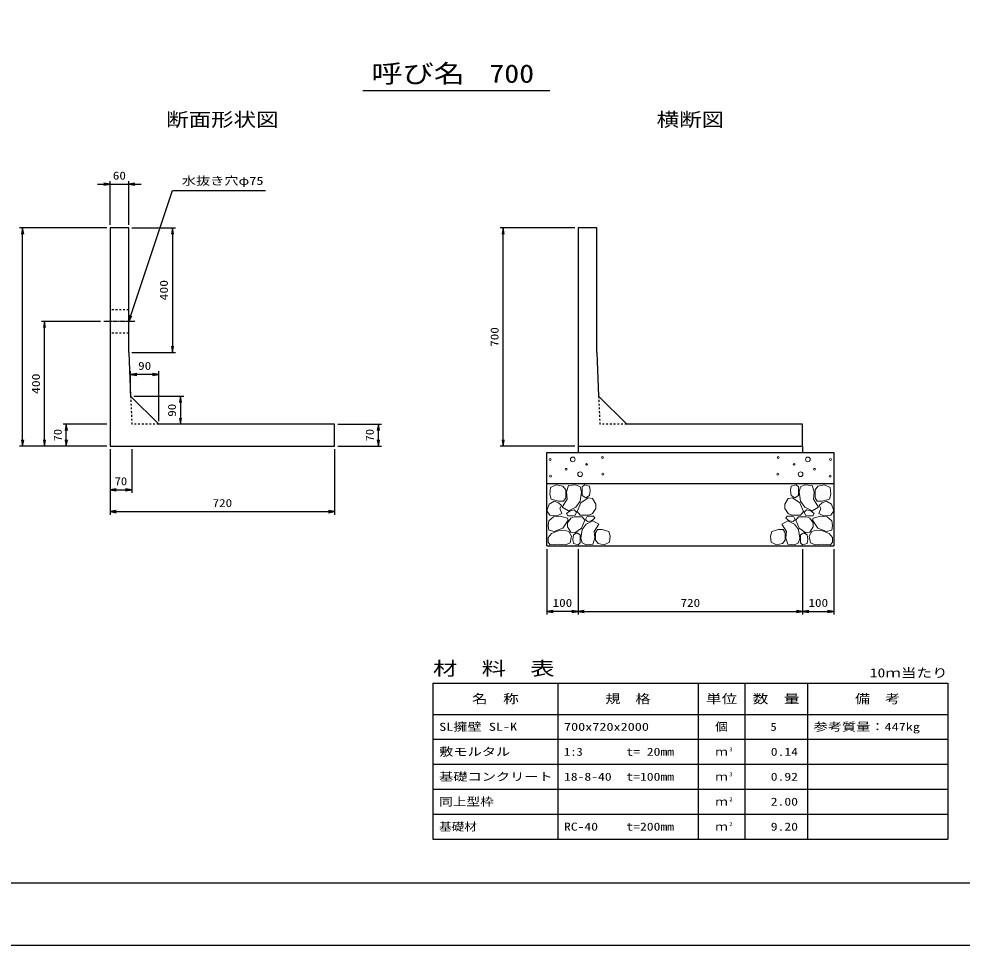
# Model space of a CAD drawing. Units: millimetres at full size; some dimension numbers follow another scale. Extents: x 0 to 8410, y 0 to 6466.
# Drawn here: x 3798 to 6821, y 0 to 2970 of the extents above; entities that cross this region are included whole.
import ezdxf
from ezdxf.enums import TextEntityAlignment as Align

# ---------------------------------------------------------------- set-up
doc = ezdxf.new("R2010")
doc.units = ezdxf.units.MM
doc.linetypes.add('CHAIN', pattern=[18.5, 12, -1.5, 3.5, -1.5])
doc.linetypes.add('DASHED_SPACED', pattern=[12, 6, -6])
for name, color, linetype, lineweight in [('D-BMK', 2, 'CHAIN', 25), ('D-DCR-HCHn', 4, 'Continuous', 9), ('D-MTR-FRAM', 7, 'Continuous', 25), ('D-MTR-LINE', 7, 'Continuous', 25), ('D-STR-DIM', 7, 'Continuous', 25), ('D-STR-STRn', 1, 'Continuous', 25), ('D-STR-TXT', 7, 'Continuous', 25), ('D-TTL', 2, 'Continuous', 25), ('D-TTL-TXT', 7, 'Continuous', 25)]:
    doc.layers.add(name, color=color, linetype=linetype, lineweight=lineweight)
doc.layers.add('D-MTR', color=7, linetype='Continuous')
doc.layers.add('D-MTR-TXT', color=7, linetype='Continuous')
doc.styles.add('ＭＳ ゴシック', font='')
doc.styles.get('ＭＳ ゴシック').set_extended_font_data('MS Gothic')

# ---------------------------------------------------------------- blocks, each defined once
blk = doc.blocks.new('open_arrow')
at = {"color": 0, "linetype": 'Continuous', "lineweight": -2}
blk.add_lwpolyline([(7.5, 1.25), (0, 0), (7.5, -1.25)], dxfattribs=at)

msp = doc.modelspace()

# ---------------------------------------------------------------- linework, layer by layer
at = {"layer": 'D-BMK'}
msp.add_line((4170, 2000), (4070, 2000), dxfattribs=at)
at = {"layer": 'D-DCR-HCHn'}
for points in [[(5541.198, 1471.594), (5520.395, 1476.217), (5501.904, 1466.971), (5499.592, 1446.168), (5504.215, 1429.988), (5527.33, 1423.053), (5543.51, 1423.053), (5550.444, 1434.611), (5550.444, 1460.037)], [(5559.69, 1473.906), (5552.756, 1453.102), (5555.067, 1429.988), (5538.887, 1404.562), (5559.69, 1393.005), (5582.805, 1404.562), (5596.673, 1423.053), (5601.296, 1453.102), (5596.673, 1469.283), (5582.805, 1476.217)], [(5603.608, 1469.283), (5603.608, 1441.545), (5615.165, 1434.611), (5626.722, 1441.545), (5629.034, 1457.725), (5626.722, 1471.594), (5610.542, 1476.217)], [(6296.392, 1469.283), (6296.392, 1441.545), (6284.835, 1434.611), (6273.278, 1441.545), (6270.966, 1457.725), (6273.278, 1471.594), (6289.458, 1476.217)], [(6340.31, 1473.906), (6347.244, 1453.102), (6344.933, 1429.988), (6361.113, 1404.562), (6340.31, 1393.005), (6317.195, 1404.562), (6303.327, 1423.053), (6298.704, 1453.102), (6303.327, 1469.283), (6317.195, 1476.217)], [(6358.802, 1471.594), (6379.605, 1476.217), (6398.096, 1466.971), (6400.408, 1446.168), (6395.785, 1429.988), (6372.67, 1423.053), (6356.49, 1423.053), (6349.556, 1434.611), (6349.556, 1460.037)], [(5497.281, 1413.808), (5490.346, 1393.005), (5499.592, 1379.136), (5522.707, 1376.824), (5538.488, 1383.599), (5531.952, 1399.939), (5536.575, 1409.185), (5527.33, 1418.431), (5513.461, 1423.053)], [(5598.985, 1418.431), (5587.427, 1390.693), (5596.673, 1379.136), (5624.411, 1379.136), (5635.968, 1383.759), (5647.525, 1399.939), (5647.525, 1413.808), (5635.968, 1432.299), (5622.099, 1434.611)], [(6301.015, 1418.431), (6312.573, 1390.693), (6303.327, 1379.136), (6275.589, 1379.136), (6264.032, 1383.759), (6252.475, 1399.939), (6252.475, 1413.808), (6264.032, 1432.299), (6277.901, 1434.611)], [(6402.719, 1413.808), (6409.654, 1393.005), (6400.408, 1379.136), (6377.293, 1376.824), (6361.512, 1383.599), (6368.048, 1399.939), (6363.425, 1409.185), (6372.67, 1418.431), (6386.539, 1423.053)], [(5564.313, 1393.005), (5552.756, 1383.759), (5557.379, 1376.824), (5573.559, 1376.824), (5580.493, 1379.136), (5585.116, 1388.382), (5578.182, 1395.316)], [(6335.687, 1393.005), (6347.244, 1383.759), (6342.621, 1376.824), (6326.441, 1376.824), (6319.507, 1379.136), (6314.884, 1388.382), (6321.818, 1395.316)], [(5541.155, 1337.009), (5558.277, 1362.692), (5556.137, 1369.112), (5532.594, 1375.533), (5511.192, 1373.393), (5496.21, 1360.551), (5494.07, 1345.57), (5496.21, 1330.588), (5513.332, 1326.308)], [(5601.082, 1337.009), (5611.783, 1362.692), (5603.222, 1373.393), (5577.539, 1373.393), (5566.838, 1369.112), (5556.137, 1354.131), (5556.137, 1341.289), (5566.838, 1324.167), (5579.679, 1322.027)], [(5637.466, 1285.643), (5643.886, 1304.905), (5641.746, 1326.308), (5656.728, 1349.85), (5637.466, 1360.551), (5616.063, 1349.85), (5603.222, 1332.728), (5598.941, 1304.905), (5603.222, 1289.924), (5616.063, 1283.503)], [(5633.185, 1360.551), (5643.886, 1369.112), (5639.606, 1375.533), (5624.624, 1375.533), (5618.204, 1373.393), (5613.923, 1364.832), (5620.344, 1358.411)], [(6262.534, 1285.643), (6256.114, 1304.905), (6258.254, 1326.308), (6243.272, 1349.85), (6262.534, 1360.551), (6283.937, 1349.85), (6296.778, 1332.728), (6301.059, 1304.905), (6296.778, 1289.924), (6283.937, 1283.503)], [(6266.815, 1360.551), (6256.114, 1369.112), (6260.394, 1375.533), (6275.376, 1375.533), (6281.796, 1373.393), (6286.077, 1364.832), (6279.656, 1358.411)], [(6298.918, 1337.009), (6288.217, 1362.692), (6296.778, 1373.393), (6322.461, 1373.393), (6333.162, 1369.112), (6343.863, 1354.131), (6343.863, 1341.289), (6333.162, 1324.167), (6320.321, 1322.027)], [(6358.845, 1337.009), (6341.723, 1362.692), (6343.863, 1369.112), (6367.406, 1375.533), (6388.808, 1373.393), (6403.79, 1360.551), (6405.93, 1345.57), (6403.79, 1330.588), (6386.668, 1326.308)], [(5549.716, 1283.503), (5564.698, 1289.924), (5568.978, 1311.326), (5560.417, 1326.308), (5545.435, 1330.588), (5526.173, 1328.448), (5504.771, 1319.887), (5494.07, 1307.045), (5494.07, 1292.064), (5500.49, 1283.503), (5526.173, 1285.643)], [(5654.588, 1287.783), (5673.85, 1283.503), (5690.972, 1292.064), (5693.112, 1311.326), (5688.831, 1326.308), (5667.429, 1332.728), (5652.447, 1332.728), (5646.027, 1322.027), (5646.027, 1298.484)], [(6245.412, 1287.783), (6226.15, 1283.503), (6209.028, 1292.064), (6206.888, 1311.326), (6211.169, 1326.308), (6232.571, 1332.728), (6247.553, 1332.728), (6253.973, 1322.027), (6253.973, 1298.484)], [(6350.284, 1283.503), (6335.302, 1289.924), (6331.022, 1311.326), (6339.583, 1326.308), (6354.565, 1330.588), (6373.827, 1328.448), (6395.229, 1319.887), (6405.93, 1307.045), (6405.93, 1292.064), (6399.51, 1283.503), (6373.827, 1285.643)], [(5596.801, 1289.924), (5596.801, 1315.606), (5586.1, 1322.027), (5575.399, 1315.606), (5573.259, 1300.625), (5575.399, 1287.783), (5590.381, 1283.503)], [(6303.199, 1289.924), (6303.199, 1315.606), (6313.9, 1322.027), (6324.601, 1315.606), (6326.741, 1300.625), (6324.601, 1287.783), (6309.619, 1283.503)]]:
    msp.add_lwpolyline(points, close=True, dxfattribs=at)
for centre, radius in [((5500.727, 1557.43), 3), ((5573.336, 1557.43), 7.5), ((5617.708, 1541.639), 3), ((5668.131, 1563.481), 3), ((6231.869, 1563.481), 3), ((6282.292, 1541.639), 3), ((6326.664, 1557.43), 7.5), ((6399.273, 1557.43), 3), ((5552.292, 1525.761), 3), ((5596.664, 1509.97), 7.5), ((5669.273, 1509.97), 3), ((6230.727, 1509.97), 3), ((6303.336, 1509.97), 7.5), ((6347.708, 1525.761), 3), ((5501.869, 1503.919), 3), ((6398.131, 1503.919), 3)]:
    msp.add_circle(centre, radius, dxfattribs=at)
at = {"layer": 'D-MTR-FRAM'}
for p, q in [((5125, 840), (6775, 840)), ((5125, 840), (5125, 340)), ((6775, 840), (6775, 340)), ((5125, 340), (6775, 340))]:
    msp.add_line(p, q, dxfattribs=at)
at = {"layer": 'D-MTR-LINE'}
for p, q in [((5525, 840), (5525, 340)), ((5975, 840), (5975, 340)), ((6125, 840), (6125, 340)), ((6325, 840), (6325, 340)), ((5125, 740), (6775, 740)), ((5125, 660), (6775, 660)), ((5125, 580), (6775, 580)), ((5125, 500), (6775, 500)), ((5125, 420), (6775, 420))]:
    msp.add_line(p, q, dxfattribs=at)
at = {"layer": 'D-STR-DIM'}
for p, q in [((4090, 2310), (4090, 2450)), ((4150, 2310), (4150, 2450)), ((4050, 2440), (4190, 2440)), ((4080, 2300), (3800, 2300)), ((3810, 1600), (3810, 2300)), ((4160, 2300), (4300, 2300)), ((4290, 2300), (4290, 1900)), ((5580, 2300), (5340, 2300)), ((5350, 1600), (5350, 2300)), ((4060, 2000), (3870, 2000)), ((3880, 1600), (3880, 2000)), ((4160, 1900), (4300, 1900)), ((4156.087, 1770), (4156.087, 1840)), ((4246.087, 1830), (4156.087, 1830)), ((4246.087, 1680), (4246.087, 1840)), ((4166.087, 1760), (4326.087, 1760)), ((4316.087, 1760), (4316.087, 1670)), ((4080, 1670), (3940, 1670)), ((3950, 1600), (3950, 1670)), ((4820, 1670), (4960, 1670)), ((4950, 1600), (4950, 1670)), ((4080, 1600), (3800, 1600)), ((4080, 1600), (3870, 1600)), ((4080, 1600), (3940, 1600)), ((4090, 1590), (4090, 1450)), ((4090, 1590), (4090, 1380)), ((4160, 1590), (4160, 1450)), ((4810, 1590), (4810, 1380)), ((4820, 1600), (4960, 1600)), ((5580, 1600), (5340, 1600)), ((4090, 1460), (4160, 1460)), ((4090, 1390), (4810, 1390)), ((5490, 1270), (5490, 1060)), ((5590, 1270), (5590, 1060)), ((5590, 1270), (5590, 1060)), ((6310, 1270), (6310, 1060)), ((6310, 1270), (6310, 1060)), ((6410, 1270), (6410, 1060)), ((5590, 1070), (5490, 1070)), ((5590, 1070), (6310, 1070)), ((6310, 1070), (6410, 1070))]:
    msp.add_line(p, q, dxfattribs=at)
at = {"layer": 'D-STR-STRn'}
for p, q in [((4090, 2300), (4090, 1600)), ((4150, 2300), (4090, 2300)), ((4150, 1900), (4150, 2300)), ((5590, 2300), (5590, 1600)), ((5650, 2300), (5590, 2300)), ((5650, 1900), (5650, 2300)), ((4150, 1900), (4156.087, 1760)), ((5650, 1900), (5656.087, 1760)), ((4156.087, 1760), (4246.087, 1670)), ((5656.087, 1760), (5746.087, 1670)), ((4810, 1670), (4246.087, 1670)), ((4810, 1600), (4810, 1670)), ((6310, 1670), (5746.087, 1670)), ((6310, 1600), (6310, 1670)), ((4090, 1600), (4810, 1600)), ((5490, 1280), (5490, 1580)), ((5490, 1580), (6410, 1580)), ((5590, 1600), (5590, 1580)), ((5590, 1600), (6310, 1600)), ((6310, 1600), (6310, 1580)), ((6410, 1580), (6410, 1280)), ((5490, 1480), (6410, 1480)), ((5490, 1280), (6410, 1280))]:
    msp.add_line(p, q, dxfattribs=at)
at = {"layer": 'D-STR-STRn', "linetype": 'DASHED_SPACED'}
for p, q in [((4150, 2037.5), (4090, 2037.5)), ((4150, 1962.5), (4090, 1962.5))]:
    msp.add_line(p, q, dxfattribs=at)
at = {"layer": 'D-STR-STRn', "color": 2, "linetype": 'DASHED_SPACED'}
for p, q in [((4156.087, 1760), (4160, 1670)), ((5656.087, 1760), (5660, 1670)), ((4246.087, 1670), (4160, 1670)), ((5746.087, 1670), (5660, 1670))]:
    msp.add_line(p, q, dxfattribs=at)
at = {"layer": 'D-STR-TXT'}
msp.add_lwpolyline([(4150, 2000), (4290, 2420), (4310, 2420), (4588.096, 2420)], dxfattribs=at)
at = {"layer": 'D-TTL'}
for points in [[(0, 0), (8410, 0), (8410, 5940), (0, 5940)], [(200, 200), (8210, 200), (8210, 5740), (200, 5740)]]:
    msp.add_lwpolyline(points, close=True, dxfattribs=at)
at = {"layer": 'D-TTL-TXT'}
msp.add_line((4900, 2740), (5500, 2740), dxfattribs=at)

# ---------------------------------------------------------------- block references
at = {"layer": 'D-STR-DIM', "xscale": 2.67, "yscale": 2.67}
for p, rotation in [((4090, 2440), 180), ((3810, 2300), 270), ((4290, 2300), 270), ((5350, 2300), 270), ((3880, 2000), 270), ((4290, 1900), 90), ((4246.087, 1830), 180), ((4316.087, 1760), 270), ((3950, 1670), 270), ((4316.087, 1670), 90), ((4950, 1670), 270), ((3810, 1600), 90), ((3880, 1600), 90), ((3950, 1600), 90), ((4950, 1600), 90), ((5350, 1600), 90), ((4160, 1460), 180), ((4810, 1390), 180), ((5590, 1070), 180), ((6310, 1070), 180), ((6410, 1070), 180)]:
    msp.add_blockref('open_arrow', p, dxfattribs=dict(at, rotation=rotation))
for p in [(4150, 2440), (4156.087, 1830), (4090, 1460), (4090, 1390), (5490, 1070), (5590, 1070), (6310, 1070)]:
    msp.add_blockref('open_arrow', p, dxfattribs=at)
at = {"layer": 'D-STR-TXT', "xscale": 2.67, "yscale": 2.67, "rotation": 71.6}
msp.add_blockref('open_arrow', (4150, 2000), dxfattribs=at)

# ---------------------------------------------------------------- texts
at = {"layer": 'D-MTR', "style": 'ＭＳ ゴシック', "width": 1.3}
msp.add_text('材\u3000料\u3000表', height=43.99, dxfattribs=at).set_placement((5125, 852), align=Align.BOTTOM_LEFT)
at = {"layer": 'D-MTR', "style": 'ＭＳ ゴシック', "width": 1.25}
msp.add_text('10ｍ当たり', height=29.33, dxfattribs=at).set_placement((6775, 849.667), align=Align.BOTTOM_RIGHT)
at = {"layer": 'D-MTR-TXT', "style": 'ＭＳ ゴシック'}
for s, height, width, p in [('名\u3000称', 29.33, 1.25, (5325, 790)), ('規\u3000格', 29.33, 1.2, (5750, 790)), ('単位', 29.33, 1.25, (6050, 790)), ('数\u3000量', 29.33, 1.25, (6225, 790)), ('備\u3000考', 29.33, 1.2, (6550, 790)), ('個', 25.66, 1.2, (6050, 700)), ('ｍ', 25.66, 1.15, (6050, 620)), ('ｍ', 25.66, 1.15, (6050, 540)), ('ｍ', 25.66, 1.15, (6050, 460)), ('ｍ', 25.66, 1.15, (6050, 380))]:
    msp.add_text(s, height=height, dxfattribs=dict(at, width=width)).set_placement(p, align=Align.MIDDLE_CENTER)
for s, width, p in [('SL擁壁 SL-K', 1.3, (5145, 700)), ('700x720x2000', 1.3, (5545, 700)), ('参考質量：447kg', 1.3, (6345, 700)), ('敷モルタル', 1.3, (5145, 620)), ('1:3', 1.15, (5545, 620)), ('t= 20mm', 1.25, (5745, 620)), ('基礎コンクリート', 1.3, (5145, 540)), ('18-8-40', 1.25, (5545, 540)), ('t=100mm', 1.25, (5745, 540)), ('同上型枠', 1.25, (5145, 460)), ('基礎材', 1.15, (5145, 380)), ('RC-40', 1.25, (5545, 380)), ('t=200mm', 1.25, (5745, 380))]:
    msp.add_text(s, height=25.66, dxfattribs=dict(at, width=width)).set_placement(p, align=Align.MIDDLE_LEFT)
for s, width, p in [('5', 1.15, (6226.777, 700)), ('0.14', 1.25, (6295, 620)), ('0.92', 1.25, (6295, 540)), ('2.00', 1.25, (6295, 460)), ('9.20', 1.25, (6295, 380))]:
    msp.add_text(s, height=25.66, dxfattribs=dict(at, width=width)).set_placement(p, align=Align.MIDDLE_RIGHT)
at = {"layer": 'D-MTR-TXT', "style": 'ＭＳ ゴシック', "width": 1.15}
for s, p in [('3', (6075, 617.667)), ('3', (6075, 537.667)), ('2', (6075, 457.667)), ('2', (6075, 377.667))]:
    msp.add_text(s, height=12.83, dxfattribs=at).set_placement(p, align=Align.BOTTOM_LEFT)
at = {"layer": 'D-STR-DIM', "style": 'ＭＳ ゴシック'}
for s, width, p in [('60', 1.2, (4120, 2467.5)), ('90', 1.2, (4201.087, 1857.5)), ('70', 1.15, (4125, 1487.5)), ('720', 1.2, (4450, 1417.5)), ('100', 1.2, (5540, 1097.5)), ('720', 1.2, (5950, 1097.5)), ('100', 1.2, (6360, 1097.5))]:
    msp.add_text(s, height=25.66, dxfattribs=dict(at, width=width)).set_placement(p, align=Align.MIDDLE_CENTER)
for s, width, p in [('400', 1.25, (4262.5, 2100)), ('700', 1.2, (5322.5, 1950)), ('400', 1.25, (3852.5, 1800)), ('90', 1.2, (4288.587, 1715)), ('70', 1.15, (3922.5, 1635)), ('70', 1.15, (4922.5, 1635))]:
    msp.add_text(s, height=25.66, rotation=90, dxfattribs=dict(at, width=width)).set_placement(p, align=Align.MIDDLE_CENTER)
at = {"layer": 'D-STR-TXT', "style": 'ＭＳ ゴシック', "width": 1.3}
msp.add_text('水抜き穴φ75', height=25.66, dxfattribs=at).set_placement((4320, 2430), align=Align.BOTTOM_LEFT)
at = {"layer": 'D-TTL-TXT', "style": 'ＭＳ ゴシック'}
for s, height, width, p in [('呼び名', 58.65, 1.25, (5077.5, 2747.5)), ('700', 58.65, 1.2, (5377.5, 2747.5)), ('断面形状図', 43.99, 1.2, (4450, 2612)), ('横断図', 43.99, 1.2, (5950, 2612))]:
    msp.add_text(s, height=height, dxfattribs=dict(at, width=width)).set_placement(p, align=Align.BOTTOM_CENTER)

doc.saveas('drawing.dxf')
